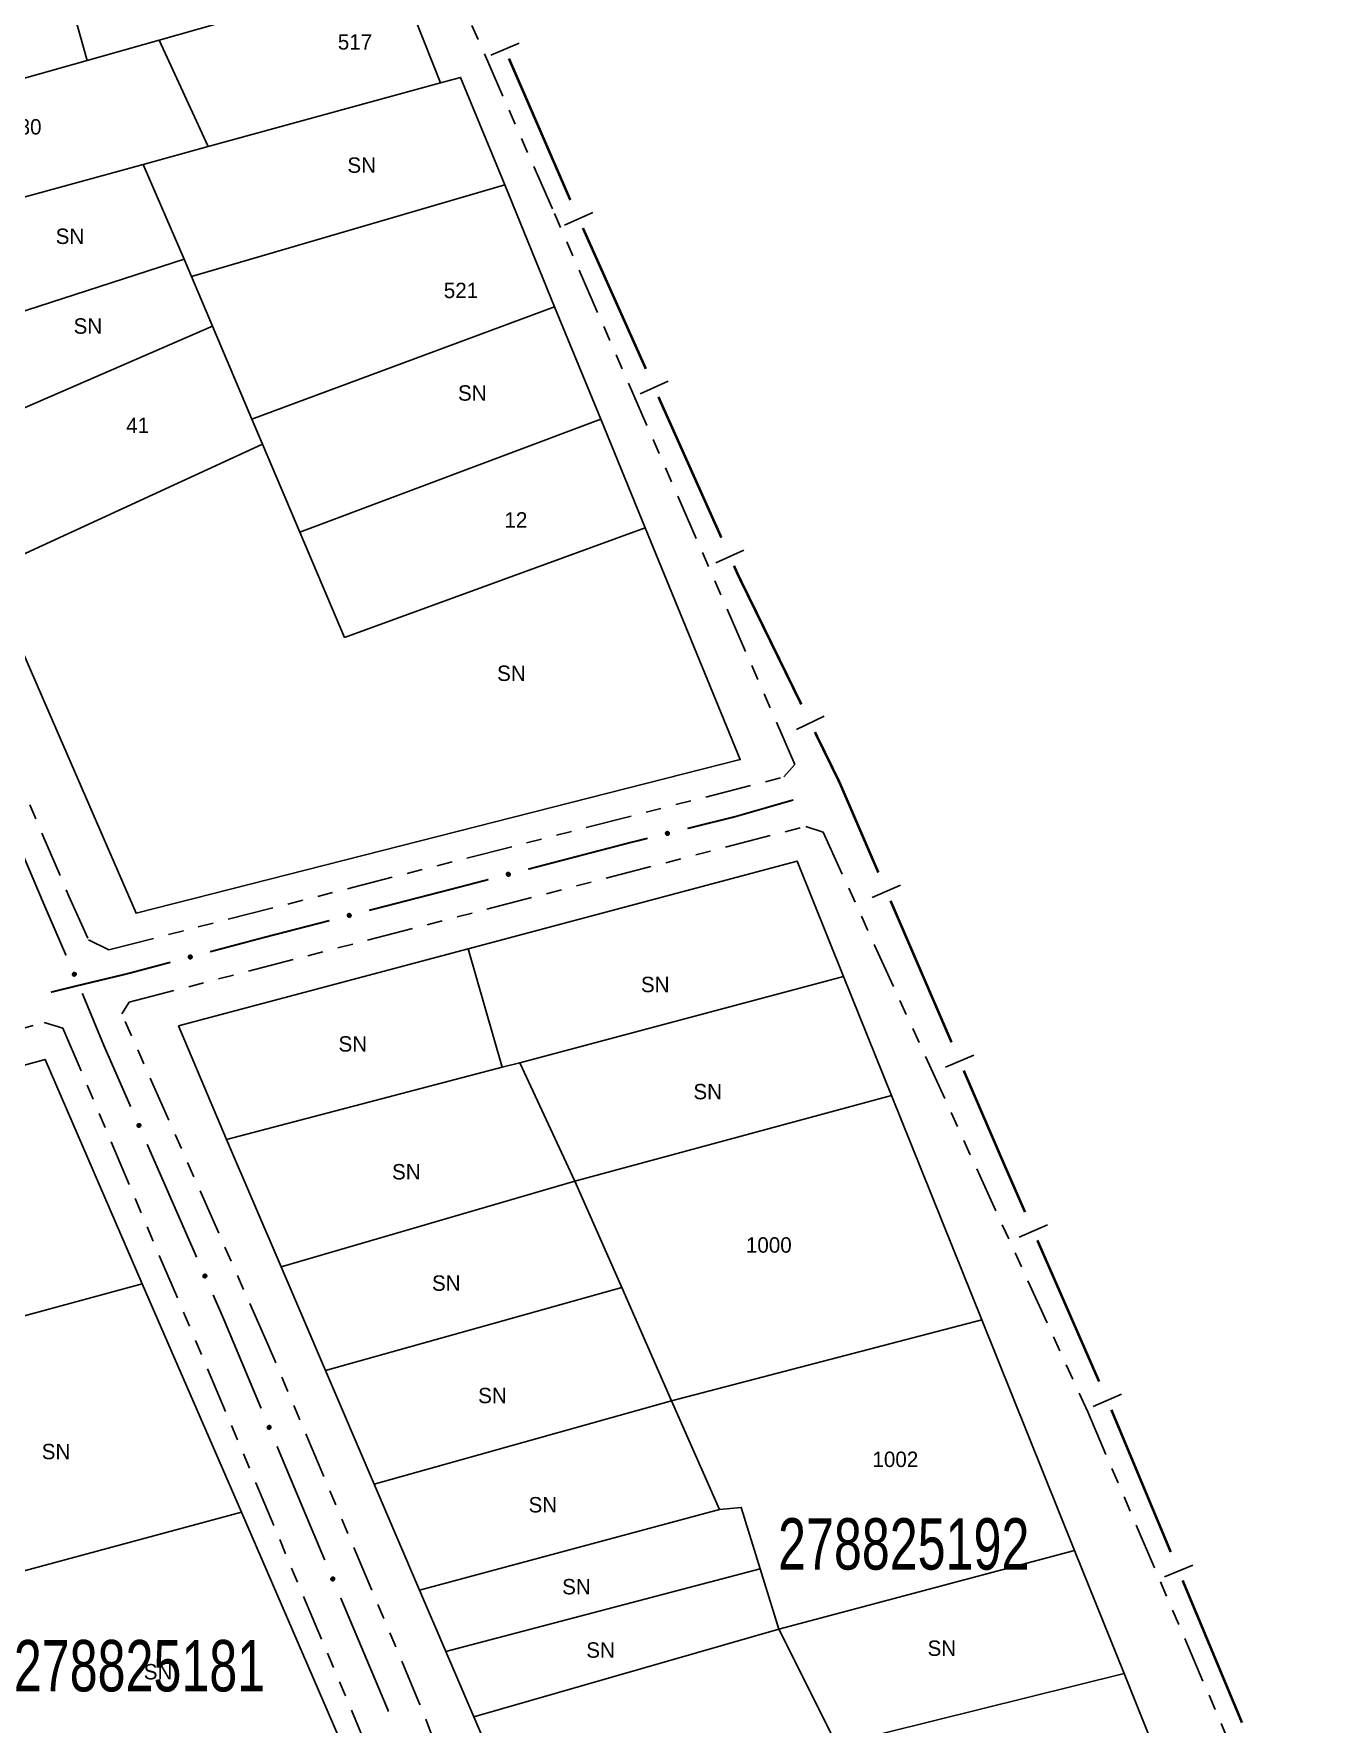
# Model space of a CAD drawing. Extents: x 204614 to 205597, y 4873311 to 4874446.
# Drawn here: x 205137.6 to 205262.3, y 4874002.4 to 4874166.9 of the extents above; entities that cross this region are included whole.
import ezdxf
from ezdxf.enums import TextEntityAlignment as Align

# ---------------------------------------------------------------- set-up
doc = ezdxf.new("R2010")
doc.units = 0
doc.header["$LTSCALE"] = 1.5
doc.header["$MEASUREMENT"] = 0
doc.linetypes.add('TRACO_25', pattern=[8, 3, -1, 1, -1, 1, -1])
for name, color, linetype in [('CD_MALHA_LOTES', 7, 'CONTINUOUS'), ('CD_TXT_QUADRA', 255, 'CONTINUOUS'), ('LM-LIM-SETORES-BAIRROS', 250, 'CONTINUOUS'), ('RU-QUADRA', 210, 'CONTINUOUS'), ('SV-EIXO-RUA-N-PAV', 6, 'CONTINUOUS'), ('SV-RUA-NAO-PAV', 7, 'CONTINUOUS'), ('Th_NmrPort', 1, 'CONTINUOUS')]:
    doc.layers.add(name, color=color, linetype=linetype)
doc.styles.add('ARIAL', font='ARIAL.SHX')

msp = doc.modelspace()

# ---------------------------------------------------------------- linework, layer by layer
at = {"layer": 'CD_MALHA_LOTES', "linetype": 'Continuous', "flags": 128}
for points in [[(205142.763674, 4874164.28116), (205138.909492, 4874178.021106)], [(205149.767972, 4874166.261861), (205172.911932, 4874172.831809)], [(205172.911932, 4874172.831809), (205177.179573, 4874162.103541)], [(205149.767972, 4874166.261861), (205142.763674, 4874164.28116)], [(205154.565531, 4874155.895247), (205149.767972, 4874166.261861)], [(205114.874104, 4874156.424157), (205142.763674, 4874164.28116)], [(205177.179573, 4874162.103541), (205154.565531, 4874155.895247)], [(205177.179573, 4874162.103541), (205179.133505, 4874162.639959)], [(205179.133505, 4874162.639959), (205183.426308, 4874152.174642)], [(205148.226317, 4874154.154925), (205154.565531, 4874155.895247)], [(205119.305182, 4874146.231046), (205148.226317, 4874154.154925)], [(205152.223381, 4874144.943295), (205148.226317, 4874154.154925)], [(205152.930642, 4874143.273257), (205183.426308, 4874152.174642)], [(205183.426308, 4874152.174642), (205188.289292, 4874140.319297)], [(205123.857544, 4874135.773091), (205152.223381, 4874144.943295)], [(205152.930642, 4874143.273257), (205152.223381, 4874144.943295)], [(205154.98598, 4874138.420037), (205152.930642, 4874143.273257)], [(205158.811051, 4874129.387993), (205188.289292, 4874140.319297)], [(205188.289292, 4874140.319297), (205192.78125, 4874129.368464)], [(205127.813073, 4874126.659761), (205154.98598, 4874138.420037)], [(205158.811051, 4874129.387993), (205154.98598, 4874138.420037)], [(205159.843254, 4874126.950678), (205158.811051, 4874129.387993)], [(205163.468785, 4874118.389801), (205192.78125, 4874129.368464)], [(205192.78125, 4874129.368464), (205197.113749, 4874118.806374)], [(205133.047647, 4874114.618311), (205159.843254, 4874126.950678)], [(205163.468785, 4874118.389801), (205159.843254, 4874126.950678)], [(205197.113749, 4874118.806374), (205206.367005, 4874096.248093), (205147.536111, 4874081.289504), (205133.047647, 4874114.618311)], [(205197.113749, 4874118.806374), (205167.815384, 4874108.126286)], [(205167.815384, 4874108.126286), (205163.468785, 4874118.389801)], [(205179.86207, 4874077.836039), (205211.904237, 4874086.372628)], [(205211.904237, 4874086.372628), (205216.429453, 4874075.129745)], [(205151.663073, 4874070.323337), (205179.86207, 4874077.836039)], [(205183.195698, 4874066.301941), (205179.86207, 4874077.836039)], [(205184.906315, 4874066.749879), (205216.429453, 4874075.129745)], [(205216.429453, 4874075.129745), (205221.086538, 4874063.559233)], [(205156.348956, 4874059.271912), (205151.663073, 4874070.323337)], [(205108.385432, 4874058.815806), (205138.668342, 4874067.073514)], [(205138.668342, 4874067.073514), (205148.14284, 4874045.225124)], [(205156.348956, 4874059.271912), (205183.195698, 4874066.301941)], [(205184.906315, 4874066.749879), (205183.195698, 4874066.301941)], [(205190.254299, 4874055.220056), (205184.906315, 4874066.749879)], [(205190.254299, 4874055.220056), (205221.086538, 4874063.559233)], [(205221.086538, 4874063.559233), (205229.873423, 4874041.728249)], [(205161.648691, 4874046.897646), (205156.348956, 4874059.271912)], [(205161.648691, 4874046.897646), (205190.254299, 4874055.220056)], [(205194.819592, 4874044.860963), (205190.254299, 4874055.220056)], [(205165.976913, 4874036.79175), (205161.648691, 4874046.897646)], [(205117.885714, 4874037.020765), (205148.14284, 4874045.225124)], [(205148.14284, 4874045.225124), (205157.783302, 4874022.994016)], [(205165.976913, 4874036.79175), (205194.819592, 4874044.860963)], [(205199.678099, 4874033.836539), (205194.819592, 4874044.860963)], [(205199.678099, 4874033.836539), (205229.873423, 4874041.728249)], [(205229.873423, 4874041.728249), (205238.910807, 4874019.274899)], [(205170.706796, 4874025.748019), (205165.976913, 4874036.79175)], [(205170.706796, 4874025.748019), (205199.678099, 4874033.836539)], [(205204.336616, 4874023.265913), (205199.678099, 4874033.836539)], [(205175.130128, 4874015.420055), (205170.706796, 4874025.748019)], [(205175.130128, 4874015.420055), (205204.336616, 4874023.265913)], [(205208.307633, 4874017.498215), (205206.46495, 4874023.465847), (205204.336616, 4874023.265913)], [(205127.719634, 4874014.885871), (205157.783302, 4874022.994016)], [(205157.783302, 4874022.994016), (205167.279547, 4874001.095475)], [(205210.124442, 4874011.614376), (205238.910807, 4874019.274899)], [(205238.910807, 4874019.274899), (205243.729311, 4874007.303343)], [(205177.693247, 4874009.435467), (205208.307633, 4874017.498215)], [(205210.124442, 4874011.614376), (205208.307633, 4874017.498215)], [(205177.693247, 4874009.435467), (205175.130128, 4874015.420055)], [(205180.414895, 4874003.080736), (205210.124442, 4874011.614376)], [(205215.770281, 4874000.37061), (205210.124442, 4874011.614376)], [(205180.414895, 4874003.080736), (205177.693247, 4874009.435467)], [(205215.770281, 4874000.37061), (205243.729311, 4874007.303343)], [(205243.729311, 4874007.303343), (205247.904825, 4873996.929291)], [(205185.115667, 4873992.104977), (205180.414895, 4874003.080736)]]:
    msp.add_lwpolyline(points, dxfattribs=at)
at = {"layer": 'LM-LIM-SETORES-BAIRROS'}
for points in [[(205184.819498, 4874165.977686), (205182.067685, 4874164.782897)], [(205192.002994, 4874149.491712), (205189.264765, 4874148.26611)], [(205199.356604, 4874133.062335), (205196.618375, 4874131.836734)], [(205206.710214, 4874116.632959), (205203.971985, 4874115.407357)], [(205214.537654, 4874100.482406), (205211.843134, 4874099.163482)], [(205221.976823, 4874084.017727), (205219.222067, 4874082.829738)], [(205229.104755, 4874067.489188), (205226.349998, 4874066.3012)], [(205236.264635, 4874050.982985), (205233.51606, 4874049.780762)], [(205243.477967, 4874034.491537), (205240.729392, 4874033.289315)], [(205250.432885, 4874017.862553), (205247.664755, 4874016.706069)]]:
    msp.add_lwpolyline(points, dxfattribs=at)
at = {"layer": 'LM-LIM-SETORES-BAIRROS', "const_width": 0.25}
for points in [[(205189.776663, 4874150.794097), (205183.841855, 4874164.463021)], [(205189.816812, 4874150.704398), (205189.776663, 4874150.794097)], [(205197.170422, 4874134.275021), (205191.042413, 4874147.966168)], [(205204.524032, 4874117.845644), (205198.396023, 4874131.536791)], [(205206.184886, 4874114.134977), (205205.749633, 4874115.107415)], [(205206.595774, 4874113.295545), (205206.184886, 4874114.134977)], [(205212.311111, 4874101.619291), (205206.595774, 4874113.295545)], [(205216.022134, 4874094.037787), (205213.630035, 4874098.92477)], [(205216.243486, 4874093.524506), (205216.022134, 4874094.037787)], [(205219.807452, 4874085.260237), (205216.243486, 4874093.524506)], [(205226.935384, 4874068.731698), (205220.995441, 4874082.50548)], [(205231.930808, 4874057.148106), (205228.123373, 4874065.976942)], [(205232.085162, 4874056.795214), (205231.930808, 4874057.148106)], [(205234.088866, 4874052.214257), (205232.085162, 4874056.795214)], [(205241.302198, 4874035.722809), (205235.291088, 4874049.465682)], [(205248.277831, 4874019.129732), (205242.495411, 4874032.970383)], [(205255.216734, 4874002.52095), (205249.434315, 4874016.361601)]]:
    msp.add_lwpolyline(points, dxfattribs=at)
at = {"layer": 'RU-QUADRA', "linetype": 'Continuous', "flags": 128}
msp.add_lwpolyline([(205109.544562, 4874168.684069), (205114.874104, 4874156.424157), (205119.305182, 4874146.231046), (205123.87307, 4874135.77984), (205127.813073, 4874126.659761), (205133.047647, 4874114.618311), (205147.536111, 4874081.289504), (205206.367005, 4874096.248093), (205197.113749, 4874118.806374), (205192.78125, 4874129.368464), (205188.289292, 4874140.319297), (205183.426308, 4874152.174642), (205179.133505, 4874162.639959), (205177.179573, 4874162.103541), (205172.911932, 4874172.831809)], dxfattribs=at)
for points in [[(205151.663073, 4874070.323337), (205179.86207, 4874077.836039), (205211.904237, 4874086.372628), (205216.429453, 4874075.129745), (205221.086538, 4874063.559233), (205229.873423, 4874041.728249), (205238.910807, 4874019.274899), (205243.729311, 4874007.303343), (205247.904825, 4873996.929291), (205252.219473, 4873986.209562), (205256.462711, 4873975.667253), (205227.540817, 4873967.533744), (205221.753915, 4873965.97037), (205198.947579, 4873959.809069), (205194.272844, 4873970.724033), (205189.243058, 4873982.467998), (205185.115667, 4873992.104977), (205180.414895, 4874003.080736), (205177.693247, 4874009.435467), (205175.130128, 4874015.420055), (205170.706796, 4874025.748019), (205165.976913, 4874036.79175), (205161.648691, 4874046.897646), (205156.348956, 4874059.271912)], [(205128.315522, 4873941.534961), (205157.484357, 4873949.460591), (205186.278143, 4873957.284313), (205172.034087, 4873990.131407), (205167.279547, 4874001.095475), (205157.783302, 4874022.994016), (205148.14284, 4874045.225124), (205138.668342, 4874067.073514), (205108.385432, 4874058.815806), (205079.078278, 4874050.824174), (205088.844708, 4874029.146164), (205098.609876, 4874007.470956), (205103.604557, 4873996.384536), (205108.695285, 4873985.084926), (205113.652506, 4873974.081655), (205118.534239, 4873963.245938), (205123.243177, 4873952.793768)]]:
    msp.add_lwpolyline(points, close=True, dxfattribs=at)
at = {"layer": 'SV-EIXO-RUA-N-PAV', "const_width": 0.18}
for points in [[(205210.877961, 4874092.131315), (205211.530293, 4874092.318811)], [(205205.104336, 4874090.500445), (205205.806417, 4874090.673625)], [(205205.806417, 4874090.673625), (205210.877961, 4874092.131315)], [(205201.220739, 4874089.542491), (205205.104336, 4874090.500445)], [(205135.997095, 4874088.213214), (205138.341479, 4874082.690184)], [(205185.718772, 4874085.582827), (205195.395768, 4874088.103889)], [(205195.395768, 4874088.103889), (205195.524005, 4874088.137297)], [(205195.524005, 4874088.137297), (205197.337143, 4874088.584537)], [(205178.420926, 4874083.681585), (205181.847974, 4874084.574403)], [(205138.341479, 4874082.690184), (205138.61692, 4874082.041285)], [(205170.2295, 4874081.572599), (205177.976846, 4874083.567251)], [(205177.976846, 4874083.567251), (205178.420926, 4874083.681585)], [(205138.61692, 4874082.041285), (205140.72024, 4874077.181889)], [(205160.049683, 4874078.951675), (205166.355828, 4874080.575272)], [(205154.744999, 4874077.54431), (205159.577807, 4874078.826484)], [(205159.577807, 4874078.826484), (205160.049683, 4874078.951675)], [(205146.613997, 4874075.387106), (205150.878753, 4874076.518571)], [(205141.18052, 4874074.083388), (205141.977219, 4874074.277835)], [(205141.977219, 4874074.277835), (205146.042422, 4874075.250366)], [(205146.042422, 4874075.250366), (205146.613997, 4874075.387106)], [(205139.237553, 4874073.609174), (205141.18052, 4874074.083388)], [(205142.296403, 4874073.505616), (205144.206348, 4874068.884781)], [(205144.206348, 4874068.884781), (205144.371915, 4874068.484215)], [(205144.371915, 4874068.484215), (205147.008039, 4874062.470013)], [(205148.613824, 4874058.806483), (205153.43118, 4874047.815892)], [(205155.036965, 4874044.152362), (205155.839858, 4874042.320597)], [(205155.839858, 4874042.320597), (205156.036402, 4874041.87219)], [(205156.036402, 4874041.87219), (205159.713885, 4874033.101556)], [(205161.260604, 4874029.4127), (205164.740722, 4874021.112773)], [(205164.740722, 4874021.112773), (205164.765455, 4874021.053784)], [(205164.765455, 4874021.053784), (205165.906139, 4874018.348393)], [(205167.460186, 4874014.662617), (205172.122325, 4874003.605291)]]:
    msp.add_lwpolyline(points, dxfattribs=at)
at = {"layer": 'SV-EIXO-RUA-N-PAV'}
for points in [[(205199.113079, 4874089.135982), (205199.137778, 4874089.178195), (205199.167637, 4874089.209425), (205199.200039, 4874089.228304), (205199.233021, 4874089.237522), (205199.267826, 4874089.243151), (205199.304169, 4874089.241084), (205199.343997, 4874089.229856), (205199.386517, 4874089.205376), (205199.416498, 4874089.172685), (205199.436707, 4874089.141909), (205199.448298, 4874089.108071), (205199.4532, 4874089.074168), (205199.449805, 4874089.036488), (205199.438032, 4874088.996238), (205199.412382, 4874088.954078), (205199.382899, 4874088.923662), (205199.351079, 4874088.906224), (205199.316986, 4874088.894786), (205199.281384, 4874088.889465), (205199.245721, 4874088.891699), (205199.205216, 4874088.903626), (205199.16394, 4874088.929494), (205199.133268, 4874088.958554), (205199.115388, 4874088.99012), (205199.104883, 4874089.023938), (205199.098813, 4874089.058779), (205199.099369, 4874089.095397), (205199.113079, 4874089.135982)], [(205183.616581, 4874085.148917), (205183.640729, 4874085.191449), (205183.67018, 4874085.223065), (205183.702333, 4874085.242364), (205183.735192, 4874085.25201), (205183.769921, 4874085.258092), (205183.806287, 4874085.256498), (205183.846258, 4874085.245789), (205183.889093, 4874085.221865), (205183.919498, 4874085.189567), (205183.940105, 4874085.159057), (205183.952136, 4874085.125372), (205183.957479, 4874085.091536), (205183.954574, 4874085.053816), (205183.943326, 4874085.013415), (205183.918228, 4874084.970925), (205183.889142, 4874084.940128), (205183.857552, 4874084.922277), (205183.823611, 4874084.910396), (205183.788082, 4874084.904612), (205183.752393, 4874084.906382), (205183.711736, 4874084.917781), (205183.670127, 4874084.943109), (205183.639079, 4874084.971767), (205183.620789, 4874085.003098), (205183.609845, 4874085.036777), (205183.603322, 4874085.071535), (205183.603401, 4874085.108158), (205183.616581, 4874085.148917)], [(205168.126075, 4874081.144715), (205168.150344, 4874081.187177), (205168.179885, 4874081.218709), (205168.212093, 4874081.237916), (205168.244981, 4874081.247467), (205168.279726, 4874081.25345), (205168.316088, 4874081.251752), (205168.356028, 4874081.240929), (205168.398794, 4874081.216882), (205168.429106, 4874081.184497), (205168.449626, 4874081.153928), (205168.46156, 4874081.120208), (205168.466806, 4874081.086357), (205168.463794, 4874081.048645), (205168.45243, 4874081.008277), (205168.427209, 4874080.965859), (205168.398036, 4874080.935145), (205168.366395, 4874080.917385), (205168.33242, 4874080.905602), (205168.296874, 4874080.89992), (205168.26119, 4874080.901792), (205168.220566, 4874080.913307), (205168.17903, 4874080.938754), (205168.148064, 4874080.967501), (205168.129864, 4874080.998885), (205168.119017, 4874081.032595), (205168.112593, 4874081.067371), (205168.112778, 4874081.103994), (205168.126075, 4874081.144715)], [(205152.644771, 4874077.100996), (205152.668728, 4874077.143635), (205152.698037, 4874077.175382), (205152.730103, 4874077.194825), (205152.76292, 4874077.204618), (205152.797621, 4874077.210855), (205152.833994, 4874077.209425), (205152.874012, 4874077.198895), (205152.916954, 4874077.175163), (205152.947502, 4874077.143001), (205152.968246, 4874077.112583), (205152.980428, 4874077.078953), (205152.985922, 4874077.045141), (205152.983187, 4874077.007408), (205152.972119, 4874076.966957), (205152.947211, 4874076.924355), (205152.918264, 4874076.893428), (205152.886754, 4874076.875436), (205152.852866, 4874076.863404), (205152.817363, 4874076.857461), (205152.781667, 4874076.859071), (205152.740959, 4874076.870287), (205152.699237, 4874076.895429), (205152.668061, 4874076.923948), (205152.649632, 4874076.955197), (205152.638537, 4874076.988826), (205152.631858, 4874077.023555), (205152.631774, 4874077.060178), (205152.644771, 4874077.100996)], [(205141.558636, 4874075.52203), (205141.604362, 4874075.504676), (205141.640112, 4874075.48041), (205141.664105, 4874075.451589), (205141.678665, 4874075.420593), (205141.68999, 4874075.387204), (205141.69398, 4874075.351022), (205141.689514, 4874075.309883), (205141.672427, 4874075.263892), (205141.645162, 4874075.228903), (205141.618165, 4874075.203869), (205141.586718, 4874075.186825), (205141.554098, 4874075.176367), (205141.516377, 4874075.173465), (205141.474731, 4874075.178398), (205141.428901, 4874075.196699), (205141.394015, 4874075.220729), (205141.371541, 4874075.249215), (205141.354606, 4874075.280939), (205141.343453, 4874075.315164), (205141.339741, 4874075.350704), (205141.344783, 4874075.392626), (205141.363446, 4874075.437621), (205141.387015, 4874075.472689), (205141.415178, 4874075.495558), (205141.446786, 4874075.511527), (205141.480136, 4874075.523292), (205141.51634, 4874075.528818), (205141.558636, 4874075.52203)], [(205147.854072, 4874060.814034), (205147.899877, 4874060.79689), (205147.935739, 4874060.772789), (205147.959864, 4874060.744079), (205147.974567, 4874060.71315), (205147.986045, 4874060.679814), (205147.990203, 4874060.643651), (205147.985926, 4874060.602492), (205147.969051, 4874060.556422), (205147.941948, 4874060.521308), (205147.915066, 4874060.49615), (205147.883698, 4874060.478961), (205147.851126, 4874060.468353), (205147.813419, 4874060.465277), (205147.771751, 4874060.470019), (205147.725837, 4874060.488108), (205147.690841, 4874060.511977), (205147.668235, 4874060.540359), (205147.651155, 4874060.572004), (205147.639844, 4874060.606179), (205147.635968, 4874060.6417), (205147.640817, 4874060.683645), (205147.659272, 4874060.728726), (205147.68268, 4874060.763902), (205147.710738, 4874060.7869), (205147.742271, 4874060.803015), (205147.775567, 4874060.814934), (205147.811745, 4874060.820626), (205147.854072, 4874060.814034)], [(205154.277213, 4874046.159913), (205154.323019, 4874046.142769), (205154.358881, 4874046.118668), (205154.383005, 4874046.089958), (205154.397709, 4874046.059029), (205154.409187, 4874046.025693), (205154.413344, 4874045.98953), (205154.409067, 4874045.948371), (205154.392193, 4874045.902301), (205154.365089, 4874045.867187), (205154.338207, 4874045.842029), (205154.306839, 4874045.824841), (205154.274268, 4874045.814233), (205154.236561, 4874045.811157), (205154.194892, 4874045.815898), (205154.148978, 4874045.833987), (205154.113982, 4874045.857856), (205154.091377, 4874045.886239), (205154.074296, 4874045.917884), (205154.062986, 4874045.952058), (205154.05911, 4874045.98758), (205154.063959, 4874046.029525), (205154.082414, 4874046.074605), (205154.105822, 4874046.109781), (205154.133879, 4874046.13278), (205154.165413, 4874046.148894), (205154.198708, 4874046.160813), (205154.234887, 4874046.166505), (205154.277213, 4874046.159913)], [(205160.533204, 4874031.432198), (205160.578728, 4874031.414321), (205160.614198, 4874031.389647), (205160.637858, 4874031.360553), (205160.652063, 4874031.329391), (205160.663004, 4874031.295875), (205160.66658, 4874031.25965), (205160.661642, 4874031.218565), (205160.644029, 4874031.172772), (205160.616365, 4874031.138098), (205160.589083, 4874031.113375), (205160.557442, 4874031.096693), (205160.524705, 4874031.08661), (205160.486953, 4874031.08414), (205160.445367, 4874031.08955), (205160.399749, 4874031.108375), (205160.365141, 4874031.132803), (205160.342994, 4874031.161545), (205160.326425, 4874031.19346), (205160.315665, 4874031.227812), (205160.31236, 4874031.263391), (205160.317882, 4874031.305253), (205160.337059, 4874031.350031), (205160.361029, 4874031.384827), (205160.389452, 4874031.407371), (205160.42124, 4874031.422977), (205160.454724, 4874031.434359), (205160.490988, 4874031.43947), (205160.533204, 4874031.432198)], [(205166.728774, 4874016.680666), (205166.774333, 4874016.662879), (205166.809852, 4874016.638276), (205166.833571, 4874016.609229), (205166.847837, 4874016.578096), (205166.858845, 4874016.544601), (205166.862492, 4874016.508383), (205166.857637, 4874016.467288), (205166.840115, 4874016.421461), (205166.81252, 4874016.386732), (205166.785286, 4874016.361955), (205166.753679, 4874016.34521), (205166.720962, 4874016.335061), (205166.683215, 4874016.332517), (205166.641618, 4874016.337844), (205166.595963, 4874016.356578), (205166.561307, 4874016.380937), (205166.539103, 4874016.409635), (205166.522469, 4874016.441518), (205166.511641, 4874016.475848), (205166.508266, 4874016.511421), (205166.513705, 4874016.553293), (205166.532793, 4874016.59811), (205166.556693, 4874016.632952), (205166.585072, 4874016.655553), (205166.616829, 4874016.671222), (205166.650289, 4874016.682671), (205166.686544, 4874016.687854), (205166.728774, 4874016.680666)]]:
    msp.add_lwpolyline(points, close=True, dxfattribs=at)
for points in [[(205199.098813, 4874089.058779), (205199.416498, 4874089.172685)], [(205199.099369, 4874089.095397), (205199.386517, 4874089.205376)], [(205199.103717, 4874089.078084), (205199.396951, 4874089.188361)], [(205199.104883, 4874089.023938), (205199.436707, 4874089.141909)], [(205199.105263, 4874089.043329), (205199.421346, 4874089.157837)], [(205199.107471, 4874089.114145), (205199.362285, 4874089.214946)], [(205199.112761, 4874089.007232), (205199.441421, 4874089.122032)], [(205199.113079, 4874089.135982), (205199.343997, 4874089.229856)], [(205199.115388, 4874088.99012), (205199.448298, 4874089.108071)], [(205199.127467, 4874089.158429), (205199.317003, 4874089.23329)], [(205199.127882, 4874088.974421), (205199.447939, 4874089.08991)], [(205199.133268, 4874088.958554), (205199.4532, 4874089.074168)], [(205199.137778, 4874089.178195), (205199.304169, 4874089.241084)], [(205199.150951, 4874088.943571), (205199.447162, 4874089.053177)], [(205199.154723, 4874089.196071), (205199.277639, 4874089.23904)], [(205199.16394, 4874088.929494), (205199.449805, 4874089.036488)], [(205199.167637, 4874089.209425), (205199.267826, 4874089.243151)], [(205199.18794, 4874088.918965), (205199.441085, 4874089.015137)], [(205199.205216, 4874088.903626), (205199.438032, 4874088.996238)], [(205199.230246, 4874088.901292), (205199.417786, 4874088.972849)], [(205199.245721, 4874088.891699), (205199.412382, 4874088.954078)], [(205199.267614, 4874088.892239), (205199.391529, 4874088.936858)], [(205199.281384, 4874088.889465), (205199.382899, 4874088.923662)], [(205183.603322, 4874085.071535), (205183.919498, 4874085.189567)], [(205183.603401, 4874085.108158), (205183.889093, 4874085.221865)], [(205183.607974, 4874085.090902), (205183.899748, 4874085.204987)], [(205183.609845, 4874085.036777), (205183.940105, 4874085.159057)], [(205183.609972, 4874085.056171), (205183.924538, 4874085.174784)], [(205183.611258, 4874085.127009), (205183.864739, 4874085.231118)], [(205183.616581, 4874085.148917), (205183.846258, 4874085.245789)], [(205183.61794, 4874085.020175), (205183.945078, 4874085.139243)], [(205183.620789, 4874085.003098), (205183.952136, 4874085.125372)], [(205183.630676, 4874085.17155), (205183.819222, 4874085.248872)], [(205183.633486, 4874084.987563), (205183.952013, 4874085.107208)], [(205183.639079, 4874084.971767), (205183.957479, 4874085.091536)], [(205183.640729, 4874085.191449), (205183.806287, 4874085.256498)], [(205183.656955, 4874084.957016), (205183.951714, 4874085.070468)], [(205183.65744, 4874085.209544), (205183.779786, 4874085.254108)], [(205183.670127, 4874084.943109), (205183.954574, 4874085.053816)], [(205183.67018, 4874085.223065), (205183.769921, 4874085.258092)], [(205183.694261, 4874084.932893), (205183.946133, 4874085.032353)], [(205183.711736, 4874084.917781), (205183.943326, 4874085.013415)], [(205183.736793, 4874084.915772), (205183.923387, 4874084.989765)], [(205183.752393, 4874084.906382), (205183.918228, 4874084.970925)], [(205183.774277, 4874084.907206), (205183.8976, 4874084.953435)], [(205183.788082, 4874084.904612), (205183.889142, 4874084.940128)], [(205168.112593, 4874081.067371), (205168.429106, 4874081.184497)], [(205168.112778, 4874081.103994), (205168.398794, 4874081.216882)], [(205168.117301, 4874081.086725), (205168.409401, 4874081.199973)], [(205168.119017, 4874081.032595), (205168.449626, 4874081.153928)], [(205168.1192, 4874081.051988), (205168.434104, 4874081.169699)], [(205168.120689, 4874081.122823), (205168.374467, 4874081.226205)], [(205168.126075, 4874081.144715), (205168.356028, 4874081.240929)], [(205168.127064, 4874081.015969), (205168.454542, 4874081.134099)], [(205168.129864, 4874080.998885), (205168.46156, 4874081.120208)], [(205168.140234, 4874081.167308), (205168.329001, 4874081.244088)], [(205168.142517, 4874080.983313), (205168.461386, 4874081.102045)], [(205168.148064, 4874080.967501), (205168.466806, 4874081.086357)], [(205168.150344, 4874081.187177), (205168.316088, 4874081.251752)], [(205168.165898, 4874080.952699), (205168.460981, 4874081.065306)], [(205168.167106, 4874081.205225), (205168.28958, 4874081.249438)], [(205168.17903, 4874080.938754), (205168.463794, 4874081.048645)], [(205168.179885, 4874081.218709), (205168.279726, 4874081.25345)], [(205168.203135, 4874080.928469), (205168.455291, 4874081.027207)], [(205168.220566, 4874080.913307), (205168.45243, 4874081.008277)], [(205168.245618, 4874080.911227), (205168.432423, 4874080.984684)], [(205168.26119, 4874080.901792), (205168.427209, 4874080.965859)], [(205168.283077, 4874080.902553), (205168.406531, 4874080.948429)], [(205168.296874, 4874080.89992), (205168.398036, 4874080.935145)], [(205152.631774, 4874077.060178), (205152.916954, 4874077.175163)], [(205152.631858, 4874077.023555), (205152.947502, 4874077.143001)], [(205152.636424, 4874077.042943), (205152.927684, 4874077.158333)], [(205152.638537, 4874076.988826), (205152.968246, 4874077.112583)], [(205152.638577, 4874077.008221), (205152.952609, 4874077.12824)], [(205152.639546, 4874077.079064), (205152.892559, 4874077.184307)], [(205152.644771, 4874077.100996), (205152.874012, 4874077.198895)], [(205152.646706, 4874076.972261), (205152.973307, 4874077.092792)], [(205152.649632, 4874076.955197), (205152.980428, 4874077.078953)], [(205152.658765, 4874077.123691), (205152.846963, 4874077.201856)], [(205152.662398, 4874076.939719), (205152.980386, 4874077.060788)], [(205152.668061, 4874076.923948), (205152.985922, 4874077.045141)], [(205152.668728, 4874077.143635), (205152.833994, 4874077.209425)], [(205152.685358, 4874077.161805), (205152.807504, 4874077.206916)], [(205152.686004, 4874076.909277), (205152.980252, 4874077.024048)], [(205152.698037, 4874077.175382), (205152.797621, 4874077.210855)], [(205152.699237, 4874076.895429), (205152.983187, 4874077.007408)], [(205152.723417, 4874076.885321), (205152.974842, 4874076.985907)], [(205152.740959, 4874076.870287), (205152.972119, 4874076.966957)], [(205152.766026, 4874076.868391), (205152.952286, 4874076.943218)], [(205152.781667, 4874076.859071), (205152.947211, 4874076.924355)], [(205152.803547, 4874076.859993), (205152.926662, 4874076.906774)], [(205152.817363, 4874076.857461), (205152.918264, 4874076.893428)], [(205141.339741, 4874075.350704), (205141.428901, 4874075.196699)], [(205141.343453, 4874075.315164), (205141.394015, 4874075.220729)], [(205141.343904, 4874075.329204), (205141.408461, 4874075.214408)], [(205141.344783, 4874075.392626), (205141.474731, 4874075.178398)], [(205141.346633, 4874075.367556), (205141.448308, 4874075.194484)], [(205141.357044, 4874075.412207), (205141.493876, 4874075.178522)], [(205141.363446, 4874075.437621), (205141.516377, 4874075.173465)], [(205141.375173, 4874075.452765), (205141.532396, 4874075.17884)], [(205141.387015, 4874075.472689), (205141.554098, 4874075.176367)], [(205141.40177, 4874075.480633), (205141.568749, 4874075.184167)], [(205141.415178, 4874075.495558), (205141.586718, 4874075.186825)], [(205141.431618, 4874075.500987), (205141.599345, 4874075.195923)], [(205141.446786, 4874075.511527), (205141.618165, 4874075.203869)], [(205141.465971, 4874075.514369), (205141.631324, 4874075.221659)], [(205141.480136, 4874075.523292), (205141.645162, 4874075.228903)], [(205141.499987, 4874075.521658), (205141.657379, 4874075.250779)], [(205141.51634, 4874075.528818), (205141.672427, 4874075.263892)], [(205141.536172, 4874075.523938), (205141.677844, 4874075.289375)], [(205141.558636, 4874075.52203), (205141.689514, 4874075.309883)], [(205141.583159, 4874075.511565), (205141.688423, 4874075.337072)], [(205141.604362, 4874075.504676), (205141.69398, 4874075.351022)], [(205141.624801, 4874075.490931), (205141.687563, 4874075.376845)], [(205141.640112, 4874075.48041), (205141.68999, 4874075.387204)], [(205147.635968, 4874060.6417), (205147.725837, 4874060.488108)], [(205147.639844, 4874060.606179), (205147.690841, 4874060.511977)], [(205147.640231, 4874060.62022), (205147.705315, 4874060.505722)], [(205147.640817, 4874060.683645), (205147.771751, 4874060.470019)], [(205147.642783, 4874060.658584), (205147.745254, 4874060.485982)], [(205147.652987, 4874060.703283), (205147.790894, 4874060.470231)], [(205147.659272, 4874060.728726), (205147.813419, 4874060.465277)], [(205147.67093, 4874060.743924), (205147.829413, 4874060.470726)], [(205147.68268, 4874060.763902), (205147.851126, 4874060.468353)], [(205147.697398, 4874060.771914), (205147.865741, 4874060.47622)], [(205147.710738, 4874060.7869), (205147.883698, 4874060.478961)], [(205147.727152, 4874060.792405), (205147.896283, 4874060.488117)], [(205147.742271, 4874060.803015), (205147.915066, 4874060.49615)], [(205147.761443, 4874060.805945), (205147.928143, 4874060.514001)], [(205147.775567, 4874060.814934), (205147.941948, 4874060.521308)], [(205147.795425, 4874060.813391), (205147.954063, 4874060.54324)], [(205147.811745, 4874060.820626), (205147.969051, 4874060.556422)], [(205147.831599, 4874060.815838), (205147.974351, 4874060.581929)], [(205147.854072, 4874060.814034), (205147.985926, 4874060.602492)], [(205147.878643, 4874060.803682), (205147.98471, 4874060.629675)], [(205147.899877, 4874060.79689), (205147.990203, 4874060.643651)], [(205147.92038, 4874060.783239), (205147.983667, 4874060.669444)], [(205147.935739, 4874060.772789), (205147.986045, 4874060.679814)], [(205154.05911, 4874045.98758), (205154.148978, 4874045.833987)], [(205154.062986, 4874045.952058), (205154.113982, 4874045.857856)], [(205154.063372, 4874045.966099), (205154.128457, 4874045.851602)], [(205154.063959, 4874046.029525), (205154.194892, 4874045.815898)], [(205154.065924, 4874046.004464), (205154.168396, 4874045.831861)], [(205154.076129, 4874046.049162), (205154.214036, 4874045.81611)], [(205154.082414, 4874046.074605), (205154.236561, 4874045.811157)], [(205154.094072, 4874046.089804), (205154.252555, 4874045.816605)], [(205154.105822, 4874046.109781), (205154.274268, 4874045.814233)], [(205154.120539, 4874046.117793), (205154.288883, 4874045.822099)], [(205154.133879, 4874046.13278), (205154.306839, 4874045.824841)], [(205154.150294, 4874046.138284), (205154.319424, 4874045.833996)], [(205154.165413, 4874046.148894), (205154.338207, 4874045.842029)], [(205154.184584, 4874046.151825), (205154.351284, 4874045.85988)], [(205154.198708, 4874046.160813), (205154.365089, 4874045.867187)], [(205154.218567, 4874046.15927), (205154.377204, 4874045.889119)], [(205154.234887, 4874046.166505), (205154.392193, 4874045.902301)], [(205154.25474, 4874046.161717), (205154.397492, 4874045.927809)], [(205154.277213, 4874046.159913), (205154.409067, 4874045.948371)], [(205154.301784, 4874046.149561), (205154.407851, 4874045.975555)], [(205154.323019, 4874046.142769), (205154.413344, 4874045.98953)], [(205154.343521, 4874046.129119), (205154.406808, 4874046.015323)], [(205154.358881, 4874046.118668), (205154.409187, 4874046.025693)], [(205160.31236, 4874031.263391), (205160.399749, 4874031.108375)], [(205160.315665, 4874031.227812), (205160.365141, 4874031.132803)], [(205160.316276, 4874031.241845), (205160.379513, 4874031.126316)], [(205160.317882, 4874031.305253), (205160.445367, 4874031.08955)], [(205160.319444, 4874031.280164), (205160.41913, 4874031.105937)], [(205160.330366, 4874031.324693), (205160.464511, 4874031.089455)], [(205160.337059, 4874031.350031), (205160.486953, 4874031.08414)], [(205160.348959, 4874031.36504), (205160.503033, 4874031.089331)], [(205160.361029, 4874031.384827), (205160.524705, 4874031.08661)], [(205160.375873, 4874031.392601), (205160.539444, 4874031.094241)], [(205160.389452, 4874031.407371), (205160.557442, 4874031.096693)], [(205160.405953, 4874031.412611), (205160.570173, 4874031.105645)], [(205160.42124, 4874031.422977), (205160.589083, 4874031.113375)], [(205160.440457, 4874031.425599), (205160.602445, 4874031.131014)], [(205160.454724, 4874031.434359), (205160.616365, 4874031.138098)], [(205160.474555, 4874031.432498), (205160.628831, 4874031.159833)], [(205160.490988, 4874031.43947), (205160.644029, 4874031.172772)], [(205160.510763, 4874031.434363), (205160.649738, 4874031.198191)], [(205160.533204, 4874031.432198), (205160.661642, 4874031.218565)], [(205160.557605, 4874031.421453), (205160.660863, 4874031.245765)], [(205160.578728, 4874031.414321), (205160.66658, 4874031.25965)], [(205160.599008, 4874031.400343), (205160.660459, 4874031.285545)], [(205160.614198, 4874031.389647), (205160.663004, 4874031.295875)], [(205166.585072, 4874016.655553), (205166.753679, 4874016.34521)], [(205166.601562, 4874016.660826), (205166.766392, 4874016.354187)], [(205166.616829, 4874016.671222), (205166.785286, 4874016.361955)], [(205166.63604, 4874016.673882), (205166.798613, 4874016.37962)], [(205166.650289, 4874016.682671), (205166.81252, 4874016.386732)], [(205166.670124, 4874016.680849), (205166.824942, 4874016.408491)], [(205166.686544, 4874016.687854), (205166.840115, 4874016.421461)], [(205166.706329, 4874016.682786), (205166.845773, 4874016.446891)], [(205166.728774, 4874016.680666), (205166.857637, 4874016.467288)], [(205166.753197, 4874016.669969), (205166.856803, 4874016.494487)], [(205166.774333, 4874016.662879), (205166.862492, 4874016.508383)], [(205166.794642, 4874016.648941), (205166.85632, 4874016.534266)], [(205166.508266, 4874016.511421), (205166.595963, 4874016.356578)], [(205166.511641, 4874016.475848), (205166.561307, 4874016.380937)], [(205166.512225, 4874016.489882), (205166.575691, 4874016.37448)], [(205166.513705, 4874016.553293), (205166.641618, 4874016.337844)], [(205166.515317, 4874016.528207), (205166.615348, 4874016.354179)], [(205166.52615, 4874016.572758), (205166.660762, 4874016.337787)], [(205166.532793, 4874016.59811), (205166.683215, 4874016.332517)], [(205166.544663, 4874016.613142), (205166.699284, 4874016.337739)], [(205166.556693, 4874016.632952), (205166.720962, 4874016.335061)], [(205166.571522, 4874016.640756), (205166.735686, 4874016.342722)], [(205166.809852, 4874016.638276), (205166.858845, 4874016.544601)]]:
    msp.add_lwpolyline(points, dxfattribs=at)
at = {"layer": 'SV-RUA-NAO-PAV', "linetype": 'TRACO_25'}
for points in [[(205137.605576, 4874265.195623, 9.331721), (205109.467024, 4874325.728531, 9.579083), (205106.236106, 4874328.203941, 9.628555), (205104.257741, 4874328.879098, 9.579083), (205101.3532, 4874328.579185, 9.529611), (205045.79422, 4874313.454803, 9.851181), (205044.490316, 4874312.783075, 9.851181), (205043.591322, 4874311.454672, 9.851181), (205043.241087, 4874310.404569, 9.851181), (205043.492073, 4874308.504347, 9.851181), (205043.968751, 4874305.528996, 9.851181), (205065.468606, 4874255.072486, 9.40593), (205090.499982, 4874201.740508, 8.985415), (205114.776307, 4874144.253911, 8.342273), (205140.987332, 4874082.966366, 7.352824), (205142.893426, 4874078.718037, 7.352824), (205144.872681, 4874077.72841, 7.352824), (205210.612216, 4874094.552076, 7.352824), (205211.679772, 4874095.778863, 7.352824), (205188.071653, 4874149.830683, 7.550714), (205158.829444, 4874216.514322, 8.564898)], [(205214.429351, 4874089.179813, 6.487057), (205240.190892, 4874032.765485, 5.967597), (205259.711077, 4873987.209602, 5.497609), (205261.916986, 4873979.458648, 5.522345), (205262.344132, 4873974.708101, 5.547081), (205258.633166, 4873971.025891, 5.547081), (205258.088583, 4873970.682829, 5.547081), (205246.096331, 4873964.582647, 5.522345), (205236.73237, 4873961.407681, 5.794443), (205222.009658, 4873958.88301, 6.041805), (205204.557508, 4873956.633483, 6.33864), (205199.92531, 4873956.008605, 6.511793), (205196.394561, 4873956.383794, 6.511793), (205193.889864, 4873958.659151, 6.610738), (205187.1245, 4873973.486082, 6.783892), (205175.14587, 4874004.365018, 7.377561), (205160.436666, 4874039.194507, 7.377561), (205146.145059, 4874071.507894, 7.352824), (205146.851936, 4874072.638897, 7.352824), (205212.732847, 4874089.745314, 7.352824)], [(205140.419357, 4874070.094141, 7.600186), (205159.188783, 4874025.868074, 7.031254), (205187.680111, 4873958.159352, 6.882836), (205188.356814, 4873956.134099, 6.8581), (205187.531129, 4873954.083905, 6.8581), (205162.744079, 4873945.98403, 7.154935), (205133.249457, 4873938.084373, 7.451769), (205126.438653, 4873937.884633, 7.525978), (205123.408325, 4873939.484936, 7.600186), (205120.201088, 4873946.360835, 7.600186), (205096.546871, 4873999.817769, 8.045438), (205078.705474, 4874041.773181, 8.119647), (205074.679822, 4874051.29122, 8.119647), (205075.386699, 4874052.987724, 8.119647), (205138.581478, 4874070.659642, 8.119647)]]:
    msp.add_polyline3d(points, close=True, dxfattribs=at)

# ---------------------------------------------------------------- texts
at = {"layer": 'CD_TXT_QUADRA', "style": 'ARIAL', "width": 0.7}
for s, p in [('278825192', (205210.043585, 4874017.416681)), ('278825181', (205135.630982, 4874005.565785))]:
    msp.add_text(s, height=5, dxfattribs=at).set_placement(p)
at = {"layer": 'Th_NmrPort', "color": 1}
for s, p in [('517', (205167.179763, 4874166.088361)), ('80', (205136.098582, 4874157.823328)), ('SN', (205168.111034, 4874154.098243)), ('SN', (205139.707259, 4874147.171912)), ('521', (205177.496354, 4874141.902324)), ('SN', (205141.453638, 4874138.437923)), ('SN', (205178.878858, 4874131.922345)), ('41', (205146.57563, 4874128.775983)), ('12', (205183.400529, 4874119.571069)), ('SN', (205182.686522, 4874104.64725)), ('SN', (205196.68796, 4874074.362114)), ('SN', (205167.245285, 4874068.578465)), ('SN', (205201.79943, 4874063.934717)), ('SN', (205172.45929, 4874056.135882)), ('1000', (205206.910899, 4874049.009226)), ('SN', (205176.344006, 4874045.299567)), ('SN', (205180.842099, 4874034.361022)), ('SN', (205138.34825, 4874028.906307)), ('1002', (205219.231644, 4874028.15068)), ('SN', (205185.74911, 4874023.729166)), ('SN', (205189.020451, 4874015.755273)), ('SN', (205191.371421, 4874009.592108)), ('SN', (205224.599436, 4874009.770468)), ('SN', (205148.282496, 4874007.479502))]:
    msp.add_text(s, height=1.5, dxfattribs=at).set_placement(p, align=Align.MIDDLE_LEFT)

doc.saveas('drawing.dxf')
